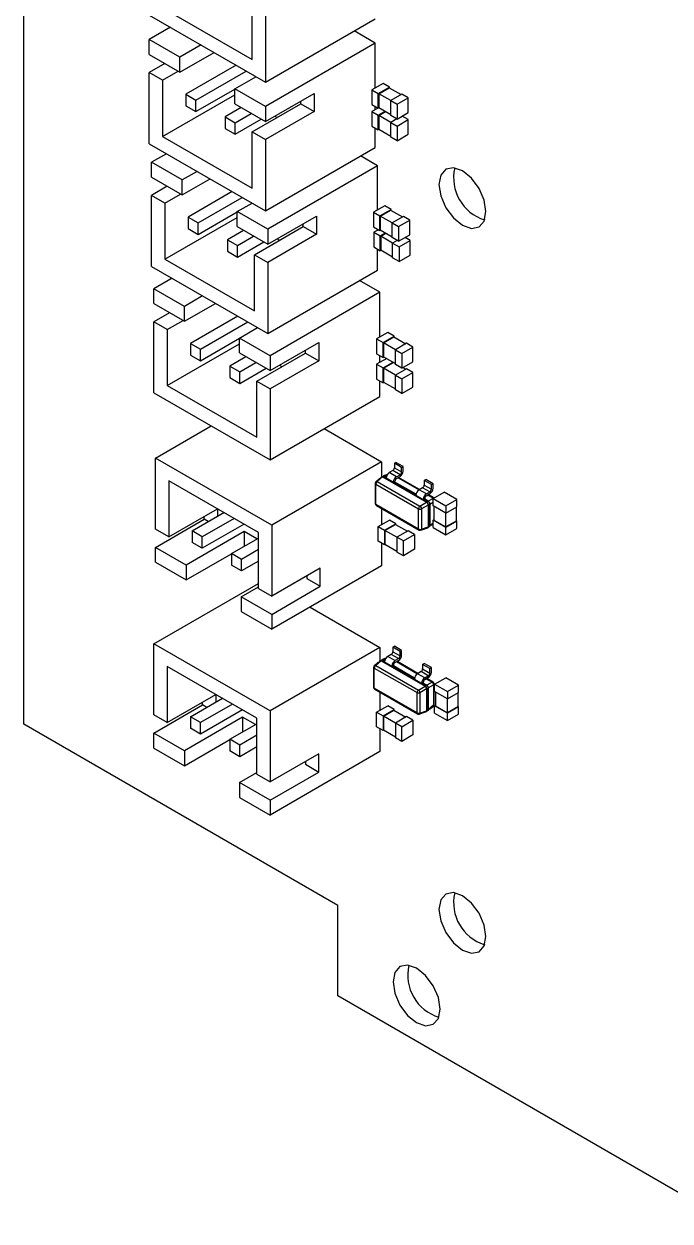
# Paper-space layout 'Layout1' of a CAD drawing. Header units: millimetres. Extents: x 0 to 841, y 0 to 594.
# Drawn here: x 405.9 to 464.1, y 100.4 to 208.3 of the extents above; entities that cross this region are included whole.
import ezdxf

# ---------------------------------------------------------------- set-up
doc = ezdxf.new("R2010")
doc.units = ezdxf.units.MM
doc.layers.get('0').update_dxf_attribs({"lineweight": 50})

psp = doc.layouts.get("Layout1")

# ---------------------------------------------------------------- linework, layer by layer
at = {"color": 18, "linetype": 'Continuous', "lineweight": 25, "true_color": 0x000000}
for p, q in [((405.867, 145.198), (405.867, 264.157)), ((418.36, 209.765), (426.421, 205.112)), ((426.421, 205.112), (426.421, 210.174)), ((427.623, 209.48), (427.623, 203.07)), ((417.158, 209.112), (427.623, 203.07)), ((427.623, 203.07), (437.523, 208.785)), ((419.067, 208.009), (417.158, 206.907)), ((437.523, 206.58), (435.613, 207.683)), ((419.916, 205.315), (417.158, 206.907)), ((417.158, 205.56), (417.158, 206.907)), ((421.825, 206.417), (419.916, 205.315)), ((437.523, 206.58), (427.623, 200.866)), ((437.523, 202.549), (437.523, 206.58)), ((417.158, 205.56), (419.916, 203.968)), ((419.916, 203.968), (422.992, 205.744)), ((419.916, 203.968), (419.916, 205.315)), ((418.572, 204.743), (417.158, 203.927)), ((417.158, 197.517), (417.158, 203.927)), ((418.36, 203.233), (417.158, 203.927)), ((418.36, 203.233), (419.774, 204.049)), ((424.986, 204.592), (420.453, 201.975)), ((421.358, 201.453), (425.891, 204.07)), ((418.36, 203.233), (418.36, 198.17)), ((424.865, 202.458), (426.775, 203.56)), ((438.23, 202.957), (437.224, 202.376)), ((438.804, 202.625), (438.23, 202.957)), ((418.36, 198.17), (424.865, 201.926)), ((420.453, 201.975), (421.358, 201.453)), ((420.453, 201.975), (420.453, 200.93)), ((421.358, 200.408), (424.865, 202.432)), ((427.623, 200.866), (424.865, 202.458)), ((424.865, 201.11), (424.865, 202.458)), ((427.623, 199.518), (432.007, 202.049)), ((432.007, 202.049), (432.007, 200.416)), ((437.224, 202.376), (437.224, 201.05)), ((437.224, 202.376), (437.798, 202.045)), ((437.798, 202.045), (438.804, 202.625)), ((437.798, 200.719), (437.798, 202.045)), ((437.834, 202.024), (438.769, 202.564)), ((438.913, 201.401), (437.834, 202.024)), ((437.834, 202.024), (437.834, 200.78)), ((438.769, 202.564), (439.848, 201.941)), ((438.804, 202.544), (438.804, 202.625)), ((439.918, 201.982), (438.913, 201.401)), ((440.492, 201.65), (439.918, 201.982)), ((420.453, 200.93), (421.358, 200.408)), ((421.358, 200.408), (421.358, 201.453)), ((425.445, 200.775), (423.989, 199.934)), ((424.865, 201.11), (427.623, 199.518)), ((426.421, 198.579), (430.805, 201.11)), ((427.623, 200.866), (427.623, 199.518)), ((430.805, 201.11), (430.805, 201.355)), ((430.805, 201.11), (432.007, 200.416)), ((437.224, 201.05), (437.798, 200.719)), ((437.773, 200.733), (437.224, 200.417)), ((437.523, 200.589), (437.523, 200.878)), ((437.869, 200.76), (437.798, 200.719)), ((437.834, 200.78), (438.913, 200.157)), ((438.913, 200.075), (438.913, 201.401)), ((438.913, 201.401), (439.487, 201.07)), ((439.487, 201.07), (440.492, 201.65)), ((439.487, 201.07), (439.487, 199.744)), ((440.492, 200.324), (440.492, 201.65)), ((423.989, 199.934), (424.894, 199.412)), ((423.989, 199.934), (423.989, 198.889)), ((424.894, 199.412), (426.351, 200.253)), ((424.894, 198.367), (427.256, 199.73)), ((432.007, 200.416), (427.623, 197.885)), ((428.471, 200.008), (428.683, 199.885)), ((437.224, 200.417), (437.224, 199.091)), ((437.224, 200.417), (437.798, 200.085)), ((437.798, 200.085), (438.418, 200.443)), ((437.798, 198.759), (437.798, 200.085)), ((437.834, 200.065), (438.453, 200.422)), ((438.913, 199.442), (437.834, 200.065)), ((437.834, 200.065), (437.834, 198.82)), ((439.487, 199.744), (438.913, 200.075)), ((439.462, 199.759), (438.913, 199.442)), ((439.487, 199.744), (440.492, 200.324)), ((439.487, 199.11), (440.492, 199.691)), ((440.492, 199.691), (439.944, 200.008)), ((440.492, 198.365), (440.492, 199.691)), ((423.989, 198.889), (424.894, 198.367)), ((424.894, 198.367), (424.894, 199.412)), ((426.421, 198.579), (427.623, 197.885)), ((426.421, 193.517), (426.421, 198.579)), ((437.224, 199.091), (437.798, 198.759)), ((437.523, 197.19), (437.523, 198.918)), ((437.869, 198.8), (437.798, 198.759)), ((437.834, 198.82), (438.913, 198.197)), ((438.913, 198.116), (438.913, 199.442)), ((438.913, 199.442), (439.487, 199.11)), ((439.487, 199.11), (439.487, 197.784)), ((417.158, 197.517), (427.623, 191.475)), ((418.36, 198.17), (426.421, 193.517)), ((427.623, 197.885), (427.623, 191.475)), ((439.487, 197.784), (438.913, 198.116)), ((439.487, 197.784), (440.492, 198.365)), ((418.714, 196.619), (417.37, 195.843)), ((427.623, 191.475), (437.523, 197.19)), ((437.735, 195.516), (436.179, 196.415)), ((420.128, 194.251), (417.37, 195.843)), ((417.37, 194.496), (417.37, 195.843)), ((437.735, 195.516), (427.835, 189.802)), ((437.735, 191.566), (437.735, 195.516)), ((417.37, 194.496), (420.128, 192.904)), ((421.471, 195.027), (420.128, 194.251)), ((420.128, 192.904), (422.638, 194.353)), ((420.128, 192.904), (420.128, 194.251)), ((418.784, 193.679), (417.37, 192.863)), ((424.633, 193.202), (420.665, 190.911)), ((417.37, 186.453), (417.37, 192.863)), ((418.572, 192.169), (417.37, 192.863)), ((418.572, 192.169), (419.987, 192.985)), ((418.572, 192.169), (418.572, 187.106)), ((421.57, 190.389), (425.538, 192.679)), ((425.078, 191.394), (426.421, 192.169)), ((421.57, 189.344), (425.078, 191.368)), ((427.835, 189.802), (425.078, 191.394)), ((425.078, 190.046), (425.078, 191.394)), ((427.835, 188.454), (432.219, 190.985)), ((432.219, 190.985), (432.219, 189.352)), ((438.371, 191.933), (437.366, 191.353)), ((437.366, 191.353), (437.366, 190.027)), ((437.366, 191.353), (437.94, 191.022)), ((437.94, 191.022), (438.945, 191.602)), ((437.94, 189.695), (437.94, 191.022)), ((437.975, 191.001), (438.91, 191.541)), ((439.054, 190.378), (437.975, 191.001)), ((437.975, 191.001), (437.975, 189.757)), ((438.945, 191.602), (438.371, 191.933)), ((438.91, 191.541), (439.989, 190.918)), ((438.945, 191.52), (438.945, 191.602)), ((418.572, 187.106), (425.078, 190.862)), ((420.665, 190.911), (421.57, 190.389)), ((420.665, 190.911), (420.665, 189.866)), ((421.57, 189.344), (421.57, 190.389)), ((425.078, 190.046), (427.835, 188.454)), ((426.633, 187.515), (431.017, 190.046)), ((431.017, 190.046), (431.017, 190.291)), ((431.017, 190.046), (432.219, 189.352)), ((437.366, 190.027), (437.94, 189.695)), ((440.06, 190.959), (439.054, 190.378)), ((439.054, 190.378), (439.628, 190.047)), ((439.054, 189.052), (439.054, 190.378)), ((439.628, 190.047), (440.634, 190.627)), ((439.628, 190.047), (439.628, 188.721)), ((440.634, 190.627), (440.06, 190.959)), ((440.634, 189.301), (440.634, 190.627)), ((420.665, 189.866), (421.57, 189.344)), ((425.658, 189.711), (424.201, 188.87)), ((424.201, 188.87), (425.106, 188.348)), ((424.201, 188.87), (424.201, 187.825)), ((425.106, 188.348), (426.563, 189.189)), ((427.835, 189.802), (427.835, 188.454)), ((432.219, 189.352), (427.835, 186.821)), ((428.683, 188.944), (428.895, 188.821)), ((437.809, 189.771), (437.401, 189.536)), ((437.401, 189.536), (437.401, 188.21)), ((437.401, 189.536), (437.976, 189.204)), ((437.735, 189.728), (437.735, 189.814)), ((438.01, 189.736), (437.94, 189.695)), ((437.975, 189.757), (439.054, 189.134)), ((437.976, 189.204), (438.454, 189.48)), ((437.976, 187.878), (437.976, 189.204)), ((438.011, 189.184), (438.489, 189.46)), ((439.09, 188.561), (438.011, 189.184)), ((438.011, 189.184), (438.011, 187.94)), ((439.628, 188.721), (439.054, 189.052)), ((439.628, 188.721), (440.634, 189.301)), ((440.67, 188.81), (440.226, 189.066)), ((424.201, 187.825), (425.106, 187.303)), ((425.106, 187.303), (427.468, 188.666)), ((425.106, 187.303), (425.106, 188.348)), ((437.401, 188.21), (437.976, 187.878)), ((437.735, 186.126), (437.735, 188.017)), ((438.046, 187.919), (437.976, 187.878)), ((438.011, 187.94), (439.09, 187.317)), ((439.497, 188.796), (439.09, 188.561)), ((439.09, 188.561), (439.664, 188.23)), ((439.09, 187.235), (439.09, 188.561)), ((439.664, 188.23), (440.67, 188.81)), ((439.664, 188.23), (439.664, 186.904)), ((440.67, 187.484), (440.67, 188.81)), ((418.572, 187.106), (426.633, 182.453)), ((426.633, 187.515), (427.835, 186.821)), ((426.633, 182.453), (426.633, 187.515)), ((427.835, 186.821), (427.835, 180.411)), ((439.664, 186.904), (439.09, 187.235)), ((439.664, 186.904), (440.67, 187.484)), ((417.37, 186.453), (427.835, 180.411)), ((427.835, 180.411), (437.735, 186.126)), ((419.209, 185.391), (417.582, 184.452)), ((437.947, 184.126), (436.108, 185.187)), ((420.34, 182.86), (417.582, 184.452)), ((417.582, 183.105), (417.582, 184.452)), ((421.966, 183.799), (420.34, 182.86)), ((437.947, 184.126), (428.047, 178.411)), ((437.947, 180.094), (437.947, 184.126)), ((417.582, 183.105), (420.34, 181.513)), ((420.34, 181.513), (423.133, 183.126)), ((420.34, 181.513), (420.34, 182.86)), ((418.997, 182.288), (417.582, 181.472)), ((417.582, 175.062), (417.582, 181.472)), ((418.784, 180.778), (417.582, 181.472)), ((418.784, 180.778), (420.199, 181.594)), ((425.128, 181.974), (420.877, 179.521)), ((421.782, 178.998), (426.033, 181.452)), ((418.784, 180.778), (418.784, 175.715)), ((425.29, 180.003), (426.916, 180.942)), ((438.654, 180.502), (437.648, 179.921)), ((439.228, 180.17), (438.654, 180.502)), ((418.784, 175.715), (425.29, 179.471)), ((420.877, 179.521), (421.782, 178.998)), ((420.877, 179.521), (420.877, 178.475)), ((421.782, 177.953), (425.29, 179.978)), ((428.047, 178.411), (425.29, 180.003)), ((425.29, 178.656), (425.29, 180.003)), ((428.047, 177.064), (432.431, 179.594)), ((432.431, 179.594), (432.431, 177.961)), ((437.648, 179.921), (437.648, 178.595)), ((437.648, 179.921), (438.223, 179.59)), ((438.223, 179.59), (439.228, 180.17)), ((438.223, 178.264), (438.223, 179.59)), ((438.258, 179.57), (439.193, 180.109)), ((439.337, 178.947), (438.258, 179.57)), ((438.258, 179.57), (438.258, 178.325)), ((439.193, 180.109), (440.272, 179.486)), ((439.228, 180.089), (439.228, 180.17)), ((440.343, 179.527), (439.337, 178.947)), ((439.911, 178.615), (440.917, 179.196)), ((440.917, 179.196), (440.343, 179.527)), ((440.917, 177.87), (440.917, 179.196)), ((420.877, 178.475), (421.782, 177.953)), ((421.782, 177.953), (421.782, 178.998)), ((425.87, 178.321), (424.413, 177.48)), ((425.29, 178.656), (428.047, 177.064)), ((426.845, 176.124), (431.229, 178.655)), ((428.047, 178.411), (428.047, 177.064)), ((431.229, 178.655), (431.229, 178.9)), ((431.229, 178.655), (432.431, 177.961)), ((437.648, 178.595), (438.223, 178.264)), ((438.551, 178.156), (437.648, 177.635)), ((437.947, 177.807), (437.947, 178.423)), ((438.293, 178.305), (438.223, 178.264)), ((438.258, 178.325), (439.337, 177.702)), ((439.337, 178.947), (439.911, 178.615)), ((439.337, 177.621), (439.337, 178.947)), ((439.911, 178.615), (439.911, 177.289)), ((424.413, 177.48), (425.318, 176.957)), ((424.413, 177.48), (424.413, 176.434)), ((425.318, 176.957), (426.775, 177.798)), ((425.318, 175.912), (427.68, 177.276)), ((425.318, 175.912), (425.318, 176.957)), ((432.431, 177.961), (428.047, 175.43)), ((428.895, 177.553), (429.107, 177.43)), ((437.648, 177.635), (437.648, 176.309)), ((437.648, 177.635), (438.223, 177.304)), ((438.223, 177.304), (439.125, 177.825)), ((438.223, 175.978), (438.223, 177.304)), ((438.258, 177.283), (439.16, 177.804)), ((439.337, 176.66), (438.258, 177.283)), ((438.258, 177.283), (438.258, 176.039)), ((439.911, 177.289), (439.337, 177.621)), ((440.343, 177.241), (439.337, 176.66)), ((439.911, 177.289), (440.917, 177.87)), ((440.014, 177.349), (440.272, 177.2)), ((440.917, 176.909), (440.343, 177.241)), ((424.413, 176.434), (425.318, 175.912)), ((426.845, 176.124), (428.047, 175.43)), ((426.845, 171.062), (426.845, 176.124)), ((437.648, 176.309), (438.223, 175.978)), ((437.947, 174.735), (437.947, 176.137)), ((438.293, 176.018), (438.223, 175.978)), ((438.258, 176.039), (439.337, 175.416)), ((439.337, 176.66), (439.911, 176.329)), ((439.337, 175.334), (439.337, 176.66)), ((439.911, 176.329), (440.917, 176.909)), ((439.911, 176.329), (439.911, 175.003)), ((440.917, 175.583), (440.917, 176.909)), ((417.582, 175.062), (428.047, 169.021)), ((418.784, 175.715), (426.845, 171.062)), ((428.047, 175.43), (428.047, 169.021)), ((439.911, 175.003), (439.337, 175.334)), ((439.911, 175.003), (440.917, 175.583)), ((428.047, 169.021), (437.947, 174.735)), ((417.724, 169.183), (422.745, 172.082)), ((432.926, 171.837), (438.088, 168.856)), ((417.724, 162.773), (417.724, 169.183)), ((428.189, 163.142), (417.724, 169.183)), ((438.088, 168.856), (428.189, 163.142)), ((438.088, 168.856), (438.088, 167.487)), ((439.248, 168.718), (439.389, 168.799)), ((439.898, 168.342), (439.248, 168.718)), ((439.248, 168.718), (439.248, 168.309)), ((440.04, 168.424), (439.389, 168.799)), ((439.898, 168.342), (440.04, 168.424)), ((439.898, 167.934), (439.898, 168.342)), ((440.04, 168.016), (440.04, 168.424)), ((437.928, 167.36), (437.591, 167.074)), ((438.187, 167.484), (437.706, 167.075)), ((438.202, 167.493), (438.187, 167.484)), ((438.187, 167.484), (442.147, 165.198)), ((438.202, 167.493), (438.328, 167.566)), ((438.505, 167.318), (438.202, 167.493)), ((438.62, 167.72), (438.233, 167.581)), ((438.343, 167.574), (438.328, 167.566)), ((438.328, 167.566), (438.511, 167.461)), ((438.343, 167.574), (438.583, 167.659)), ((438.514, 167.475), (438.343, 167.574)), ((438.505, 167.391), (439.156, 167.015)), ((438.505, 167.391), (438.505, 167.309)), ((439.156, 166.934), (438.505, 167.309)), ((439.106, 168.064), (438.788, 167.881)), ((439.439, 167.505), (438.788, 167.881)), ((439.757, 167.689), (439.106, 168.064)), ((439.248, 168.309), (439.898, 167.934)), ((439.439, 167.505), (439.757, 167.689)), ((439.439, 167.342), (439.757, 167.526)), ((439.573, 167.419), (441.468, 166.325)), ((441.513, 166.351), (439.618, 167.445)), ((441.935, 167.167), (442.076, 167.248)), ((442.727, 166.873), (442.076, 167.248)), ((426.987, 162.488), (418.926, 167.142)), ((418.926, 167.142), (418.926, 162.079)), ((437.521, 166.921), (437.521, 165.092)), ((437.579, 166.84), (441.426, 164.619)), ((437.579, 165.011), (437.579, 166.84)), ((437.706, 167.075), (441.552, 164.855)), ((439.297, 167.015), (439.156, 166.934)), ((439.156, 166.934), (439.156, 167.015)), ((441.192, 165.767), (439.163, 166.938)), ((439.29, 167.011), (441.198, 165.909)), ((439.297, 167.015), (439.297, 167.097)), ((441.201, 165.924), (439.297, 167.023)), ((441.793, 166.513), (441.475, 166.33)), ((442.126, 165.954), (441.475, 166.33)), ((442.444, 166.138), (441.793, 166.513)), ((442.585, 166.791), (441.935, 167.167)), ((441.935, 167.167), (441.935, 166.758)), ((441.935, 166.758), (442.585, 166.383)), ((442.585, 166.791), (442.727, 166.873)), ((442.585, 166.383), (442.585, 166.791)), ((442.727, 166.464), (442.727, 166.873)), ((441.192, 165.84), (441.843, 165.464)), ((441.192, 165.84), (441.192, 165.758)), ((441.843, 165.383), (441.192, 165.758)), ((441.552, 164.855), (442.147, 165.198)), ((441.984, 165.464), (441.843, 165.383)), ((441.843, 165.383), (441.843, 165.464)), ((442.162, 165.207), (441.85, 165.387)), ((441.977, 165.46), (442.288, 165.28)), ((441.984, 165.464), (441.984, 165.546)), ((442.303, 165.288), (441.984, 165.472)), ((442.126, 165.954), (442.444, 166.138)), ((442.126, 165.791), (442.444, 165.974)), ((442.147, 165.198), (442.162, 165.207)), ((442.288, 165.28), (442.162, 165.207)), ((442.26, 165.868), (442.775, 165.571)), ((442.288, 165.28), (442.303, 165.288)), ((442.731, 165.535), (442.303, 165.288)), ((442.819, 165.597), (442.305, 165.894)), ((442.444, 165.044), (442.731, 165.21)), ((442.731, 165.546), (443.737, 166.126)), ((442.731, 164.883), (442.731, 165.546)), ((442.731, 165.546), (443.879, 164.883)), ((444.885, 165.463), (443.737, 166.126)), ((443.879, 164.883), (444.885, 165.463)), ((444.885, 164.8), (444.885, 165.463)), ((418.926, 162.079), (423.31, 164.61)), ((421.019, 162.618), (423.89, 164.276)), ((423.31, 164.61), (423.31, 163.941)), ((441.426, 162.79), (437.579, 165.011)), ((437.621, 164.919), (441.467, 162.698)), ((438.088, 164.649), (438.088, 163.191)), ((441.426, 162.79), (441.426, 164.619)), ((442.287, 164.954), (441.693, 164.611)), ((441.693, 164.611), (441.693, 162.782)), ((442.303, 164.962), (442.287, 164.954)), ((442.287, 164.954), (442.287, 162.994)), ((442.43, 165.035), (442.303, 164.962)), ((442.303, 164.962), (442.303, 163.003)), ((442.444, 165.044), (442.43, 165.035)), ((442.43, 165.035), (442.43, 163.076)), ((442.444, 163.085), (442.444, 165.044)), ((443.879, 164.22), (442.731, 164.883)), ((442.802, 164.842), (442.802, 163.596)), ((443.879, 164.883), (443.879, 164.22)), ((443.879, 164.22), (444.885, 164.8)), ((443.879, 162.974), (443.879, 164.22)), ((444.814, 164.76), (444.814, 163.514)), ((417.724, 161.14), (422.108, 163.671)), ((424.795, 163.753), (421.924, 162.096)), ((425.7, 163.231), (421.924, 161.051)), ((422.108, 163.671), (422.108, 163.916)), ((422.475, 163.459), (422.108, 163.671)), ((428.189, 163.142), (428.189, 156.732)), ((437.79, 163.019), (438.795, 163.6)), ((437.79, 161.693), (437.79, 163.019)), ((437.79, 163.019), (438.364, 162.688)), ((438.364, 162.688), (439.37, 163.268)), ((438.399, 162.667), (439.334, 163.207)), ((439.37, 163.268), (438.795, 163.6)), ((439.334, 163.207), (440.413, 162.584)), ((439.37, 163.186), (439.37, 163.268)), ((441.693, 162.782), (442.287, 162.994)), ((442.287, 162.994), (442.303, 163.003)), ((442.303, 163.003), (442.43, 163.076)), ((442.43, 163.076), (442.444, 163.085)), ((442.731, 163.329), (442.444, 163.085)), ((442.562, 163.127), (442.731, 163.271)), ((442.731, 163.596), (442.802, 163.637)), ((443.879, 162.933), (442.731, 163.596)), ((442.731, 162.933), (442.731, 163.596)), ((442.731, 162.933), (443.879, 162.27)), ((442.802, 163.596), (443.879, 162.974)), ((444.814, 163.514), (443.879, 162.974)), ((444.885, 163.514), (443.879, 162.933)), ((443.879, 162.27), (443.879, 162.933)), ((444.885, 163.514), (444.814, 163.554)), ((444.885, 162.851), (444.885, 163.514)), ((418.926, 162.079), (417.724, 162.773)), ((425.714, 162.569), (420.481, 159.548)), ((421.019, 162.618), (421.019, 161.573)), ((421.924, 162.096), (421.019, 162.618)), ((421.924, 161.051), (421.924, 162.096)), ((424.554, 160.577), (426.987, 161.981)), ((426.859, 161.908), (425.714, 162.569)), ((425.714, 162.569), (425.714, 161.247)), ((426.987, 157.426), (426.987, 162.488)), ((438.364, 162.688), (438.364, 161.362)), ((439.478, 162.044), (438.399, 162.667)), ((438.399, 162.667), (438.399, 161.423)), ((440.484, 162.625), (439.478, 162.044)), ((439.478, 162.044), (439.478, 160.718)), ((440.053, 161.713), (439.478, 162.044)), ((440.053, 161.713), (441.058, 162.293)), ((441.058, 162.293), (440.484, 162.625)), ((441.058, 162.293), (441.058, 160.967)), ((441.635, 162.683), (442.256, 162.906)), ((443.879, 162.27), (444.885, 162.851)), ((420.481, 159.548), (417.724, 161.14)), ((417.724, 159.793), (417.724, 161.14)), ((421.924, 161.051), (421.019, 161.573)), ((426.987, 160.936), (425.459, 160.055)), ((438.364, 161.362), (437.79, 161.693)), ((438.088, 161.521), (438.088, 159.466)), ((438.435, 161.402), (438.364, 161.362)), ((438.399, 161.423), (439.478, 160.8)), ((440.053, 160.387), (440.053, 161.713)), ((441.058, 160.967), (440.053, 160.387)), ((417.724, 159.793), (420.481, 158.201)), ((420.481, 158.201), (424.554, 160.552)), ((424.554, 160.577), (424.554, 159.532)), ((425.459, 160.055), (424.554, 160.577)), ((425.459, 159.01), (425.459, 160.055)), ((426.987, 159.891), (425.459, 159.01)), ((440.053, 160.387), (439.478, 160.718)), ((420.481, 159.548), (420.481, 158.201)), ((425.459, 159.01), (424.554, 159.532)), ((438.088, 159.466), (428.189, 153.751)), ((432.573, 159.263), (428.189, 156.732)), ((432.573, 157.629), (432.573, 159.263)), ((417.582, 152.444), (426.987, 157.873)), ((425.431, 156.691), (426.987, 157.589)), ((428.189, 155.099), (432.573, 157.629)), ((431.371, 158.569), (431.371, 158.323)), ((431.371, 158.323), (432.573, 157.629)), ((428.189, 155.099), (425.431, 156.691)), ((425.431, 156.691), (425.431, 155.343)), ((426.987, 157.426), (428.189, 156.732)), ((431.653, 155.751), (437.947, 152.117)), ((425.431, 155.343), (428.189, 153.751)), ((428.189, 155.099), (428.189, 153.751)), ((428.047, 146.402), (417.582, 152.444)), ((417.582, 146.034), (417.582, 152.444)), ((439.106, 152.142), (439.248, 152.224)), ((439.757, 151.766), (439.106, 152.142)), ((439.106, 152.142), (439.106, 151.734)), ((439.898, 151.848), (439.248, 152.224)), ((437.947, 152.117), (428.047, 146.402)), ((437.947, 152.117), (437.947, 150.912)), ((438.479, 151.144), (438.092, 151.006)), ((438.202, 150.998), (438.441, 151.084)), ((438.965, 151.489), (438.647, 151.305)), ((439.297, 150.929), (438.647, 151.305)), ((439.616, 151.113), (438.965, 151.489)), ((439.106, 151.734), (439.757, 151.358)), ((439.297, 150.929), (439.616, 151.113)), ((439.757, 151.766), (439.898, 151.848)), ((439.757, 151.358), (439.757, 151.766)), ((439.898, 151.44), (439.898, 151.848)), ((426.845, 145.749), (418.784, 150.403)), ((418.784, 150.403), (418.784, 145.34)), ((437.379, 150.346), (437.379, 148.517)), ((437.438, 150.264), (441.284, 148.043)), ((437.438, 148.435), (437.438, 150.264)), ((437.787, 150.784), (437.45, 150.498)), ((438.046, 150.908), (437.564, 150.5)), ((437.564, 150.5), (441.411, 148.279)), ((438.06, 150.917), (438.046, 150.908)), ((438.046, 150.908), (442.005, 148.622)), ((438.06, 150.917), (438.187, 150.99)), ((438.364, 150.742), (438.06, 150.917)), ((438.202, 150.998), (438.187, 150.99)), ((438.187, 150.99), (438.37, 150.885)), ((438.373, 150.899), (438.202, 150.998)), ((438.364, 150.815), (439.015, 150.44)), ((438.364, 150.815), (438.364, 150.733)), ((439.015, 150.358), (438.364, 150.733)), ((439.156, 150.44), (439.015, 150.358)), ((439.015, 150.358), (439.015, 150.44)), ((441.051, 149.191), (439.022, 150.362)), ((439.149, 150.435), (441.057, 149.334)), ((439.156, 150.44), (439.156, 150.521)), ((441.06, 149.348), (439.156, 150.447)), ((439.297, 150.766), (439.616, 150.95)), ((439.432, 150.844), (441.327, 149.75)), ((441.371, 149.775), (439.476, 150.869)), ((441.793, 150.591), (441.935, 150.672)), ((442.444, 150.215), (441.793, 150.591)), ((441.793, 150.591), (441.793, 150.182)), ((441.793, 150.182), (442.444, 149.807)), ((442.585, 150.297), (441.935, 150.672)), ((442.444, 150.215), (442.585, 150.297)), ((442.444, 149.807), (442.444, 150.215)), ((442.585, 149.889), (442.585, 150.297)), ((441.051, 149.264), (441.702, 148.888)), ((441.051, 149.264), (441.051, 149.182)), ((441.702, 148.807), (441.051, 149.182)), ((441.652, 149.938), (441.334, 149.754)), ((441.984, 149.378), (441.334, 149.754)), ((442.303, 149.562), (441.652, 149.938)), ((441.843, 148.888), (441.843, 148.97)), ((442.161, 148.712), (441.843, 148.896)), ((441.984, 149.378), (442.303, 149.562)), ((441.984, 149.215), (442.303, 149.399)), ((442.119, 149.292), (442.643, 148.99)), ((442.643, 148.99), (442.161, 148.712)), ((442.728, 148.992), (442.163, 149.318)), ((442.873, 148.807), (443.878, 149.387)), ((445.026, 148.724), (443.878, 149.387)), ((418.784, 145.34), (423.168, 147.871)), ((423.168, 147.871), (423.168, 147.202)), ((441.284, 146.214), (437.438, 148.435)), ((437.479, 148.343), (441.326, 146.123)), ((437.947, 148.073), (437.947, 146.452)), ((441.284, 146.214), (441.284, 148.043)), ((441.411, 148.279), (442.005, 148.622)), ((442.146, 148.378), (441.552, 148.035)), ((441.552, 148.035), (441.552, 146.206)), ((441.843, 148.888), (441.702, 148.807)), ((441.702, 148.807), (441.702, 148.888)), ((442.02, 148.631), (441.709, 148.811)), ((441.836, 148.884), (442.147, 148.704)), ((442.005, 148.622), (442.02, 148.631)), ((442.147, 148.704), (442.02, 148.631)), ((442.162, 148.386), (442.146, 148.378)), ((442.146, 148.378), (442.146, 146.419)), ((442.147, 148.704), (442.161, 148.712)), ((442.288, 148.46), (442.162, 148.386)), ((442.162, 148.386), (442.162, 146.427)), ((442.302, 148.468), (442.288, 148.46)), ((442.288, 148.46), (442.288, 146.5)), ((442.302, 148.468), (442.783, 148.746)), ((442.302, 146.509), (442.302, 148.468)), ((442.783, 148.746), (442.783, 146.917)), ((442.828, 146.99), (442.828, 148.819)), ((442.873, 148.144), (442.873, 148.807)), ((442.873, 148.807), (444.021, 148.144)), ((444.021, 147.481), (442.873, 148.144)), ((442.943, 148.103), (442.943, 146.857)), ((444.021, 148.144), (445.026, 148.724)), ((444.021, 148.144), (444.021, 147.481)), ((444.021, 147.481), (445.026, 148.061)), ((444.956, 148.021), (444.956, 146.774)), ((445.026, 148.061), (445.026, 148.724)), ((417.582, 144.401), (421.966, 146.932)), ((420.877, 145.879), (423.749, 147.537)), ((424.654, 147.014), (421.782, 145.357)), ((421.966, 146.932), (421.966, 147.177)), ((422.333, 146.72), (421.966, 146.932)), ((437.648, 146.28), (438.654, 146.86)), ((439.228, 146.529), (438.654, 146.86)), ((442.783, 146.917), (442.302, 146.509)), ((442.42, 146.551), (442.757, 146.837)), ((442.873, 146.857), (442.943, 146.898)), ((444.021, 146.194), (442.873, 146.857)), ((442.873, 146.194), (442.873, 146.857)), ((442.943, 146.857), (444.021, 146.235)), ((444.021, 146.235), (444.021, 147.481)), ((444.956, 146.774), (444.021, 146.235)), ((445.026, 146.774), (444.021, 146.194)), ((445.026, 146.774), (444.956, 146.815)), ((445.026, 146.111), (445.026, 146.774)), ((418.784, 145.34), (417.582, 146.034)), ((425.572, 145.83), (420.34, 142.809)), ((420.877, 145.879), (420.877, 144.834)), ((421.782, 145.357), (420.877, 145.879)), ((425.559, 146.492), (421.782, 144.311)), ((426.718, 145.169), (425.572, 145.83)), ((425.572, 145.83), (425.572, 144.508)), ((426.845, 140.687), (426.845, 145.749)), ((428.047, 146.402), (428.047, 139.993)), ((437.648, 144.954), (437.648, 146.28)), ((437.648, 146.28), (438.223, 145.949)), ((438.223, 145.949), (439.228, 146.529)), ((438.223, 145.949), (438.223, 144.622)), ((438.258, 145.928), (439.193, 146.468)), ((439.337, 145.305), (438.258, 145.928)), ((438.258, 145.928), (438.258, 144.684)), ((439.193, 146.468), (440.272, 145.845)), ((439.228, 146.447), (439.228, 146.529)), ((440.343, 145.886), (439.337, 145.305)), ((440.917, 145.554), (440.343, 145.886)), ((441.493, 146.108), (442.115, 146.33)), ((441.552, 146.206), (442.146, 146.419)), ((442.146, 146.419), (442.162, 146.427)), ((442.162, 146.427), (442.288, 146.5)), ((442.288, 146.5), (442.302, 146.509)), ((442.873, 146.194), (444.021, 145.531)), ((444.021, 145.531), (444.021, 146.194)), ((444.021, 145.531), (445.026, 146.111)), ((434.151, 128.87), (405.867, 145.198)), ((421.782, 144.311), (420.877, 144.834)), ((421.782, 144.311), (421.782, 145.357)), ((424.413, 143.838), (426.845, 145.242)), ((438.223, 144.622), (437.648, 144.954)), ((437.947, 144.782), (437.947, 142.727)), ((438.293, 144.663), (438.223, 144.622)), ((438.258, 144.684), (439.337, 144.061)), ((439.337, 145.305), (439.337, 143.979)), ((439.911, 144.974), (439.337, 145.305)), ((439.911, 144.974), (440.917, 145.554)), ((439.911, 143.648), (439.911, 144.974)), ((440.917, 145.554), (440.917, 144.228)), ((420.34, 142.809), (417.582, 144.401)), ((417.582, 143.054), (417.582, 144.401)), ((420.34, 141.462), (424.413, 143.813)), ((424.413, 143.838), (424.413, 142.793)), ((425.318, 143.316), (424.413, 143.838)), ((426.845, 144.197), (425.318, 143.316)), ((439.911, 143.648), (439.337, 143.979)), ((440.917, 144.228), (439.911, 143.648)), ((417.582, 143.054), (420.34, 141.462)), ((420.34, 142.809), (420.34, 141.462)), ((425.318, 142.27), (424.413, 142.793)), ((425.318, 142.27), (425.318, 143.316)), ((426.845, 143.152), (425.318, 142.27)), ((437.947, 142.727), (428.047, 137.012)), ((432.431, 142.523), (428.047, 139.993)), ((432.431, 140.89), (432.431, 142.523)), ((431.229, 141.829), (431.229, 141.584)), ((431.229, 141.584), (432.431, 140.89)), ((425.29, 139.951), (426.845, 140.85)), ((426.845, 140.687), (428.047, 139.993)), ((428.047, 138.359), (432.431, 140.89)), ((428.047, 138.359), (425.29, 139.951)), ((425.29, 139.951), (425.29, 138.604)), ((425.29, 138.604), (428.047, 137.012)), ((428.047, 138.359), (428.047, 137.012)), ((434.151, 120.705), (434.151, 128.87)), ((498.896, 83.328), (434.151, 120.705))]:
    psp.add_line(p, q, dxfattribs=at)
at = {"color": 18, "linetype": 'Continuous', "lineweight": 25, "true_color": 0x000000, "flags": 128}
for points in [[(443.257, 193.844), (443.419, 192.813), (443.879, 191.753), (444.567, 190.825), (445.379, 190.17), (446.19, 189.887), (446.879, 190.021), (447.338, 190.55), (447.5, 191.395), (447.338, 192.425), (446.879, 193.485), (446.19, 194.414), (445.379, 195.069), (444.567, 195.351), (443.879, 195.217), (443.419, 194.688), (443.257, 193.844)], [(443.257, 128.512), (443.419, 127.482), (443.879, 126.422), (444.567, 125.493), (445.379, 124.838), (446.19, 124.556), (446.879, 124.69), (447.338, 125.219), (447.5, 126.063), (447.338, 127.094), (446.879, 128.154), (446.19, 129.082), (445.379, 129.737), (444.567, 130.02), (443.879, 129.886), (443.419, 129.357), (443.257, 128.512)], [(439.126, 121.979), (439.288, 120.948), (439.748, 119.888), (440.436, 118.96), (441.248, 118.305), (442.059, 118.022), (442.748, 118.156), (443.207, 118.685), (443.369, 119.53), (443.207, 120.56), (442.748, 121.62), (442.059, 122.549), (441.248, 123.204), (440.436, 123.486), (439.748, 123.352), (439.288, 122.823), (439.126, 121.979)]]:
    psp.add_lwpolyline(points, dxfattribs=at)
at = {"color": 18, "linetype": 'Continuous', "lineweight": 25, "true_color": 0x000000}
for centre, radius, start, end in [((448.549, 194.449), 3.965, 167.09457, 252.90001), ((439.12, 167.363), 0.615, 122.60476, 177.39519), ((438.941, 168.323), 0.307, 302.60701, 357.39355), ((439.77, 166.987), 0.615, 122.60476, 177.39519), ((439.604, 167.083), 0.307, 122.6062, 177.39437), ((439.426, 168.043), 0.615, 302.6055, 357.39444), ((439.591, 167.948), 0.307, 302.60701, 357.39355), ((437.617, 166.929), 0.0971, 184.55624, 246.83227), ((437.89, 166.824), 0.311, 126.29365, 177.17214), ((437.65, 166.983), 0.108, 58.55422, 122.85209), ((441.807, 165.812), 0.615, 122.60476, 177.39519), ((441.628, 166.772), 0.307, 302.60701, 357.39355), ((442.113, 166.492), 0.615, 302.6055, 357.39444), ((442.278, 166.397), 0.307, 302.60701, 357.39355), ((437.62, 165.102), 0.0997, 185.40422, 245.91814), ((442.457, 165.436), 0.615, 122.60476, 177.39519), ((442.291, 165.532), 0.307, 122.6062, 177.39437), ((437.675, 164.999), 0.0971, 173.17384, 235.51631), ((441.737, 164.604), 0.311, 126.29365, 177.17214), ((441.568, 164.896), 0.311, 242.83498, 293.69731), ((441.313, 164.554), 0.384, 8.52294, 51.47954), ((441.525, 162.78), 0.0996, 174.0696, 234.73425), ((441.568, 163.067), 0.311, 242.83498, 293.69731), ((441.589, 162.777), 0.105, 295.96373, 2.55874), ((438.978, 150.787), 0.615, 122.60586, 177.3947), ((438.799, 151.748), 0.307, 302.6048, 357.39453), ((439.284, 151.468), 0.615, 302.6059, 357.39404), ((439.45, 151.372), 0.307, 302.6048, 357.39453), ((437.476, 150.353), 0.0971, 184.55624, 246.83227), ((437.749, 150.249), 0.311, 126.29642, 177.1706), ((437.508, 150.408), 0.108, 58.57344, 122.83908), ((439.629, 150.412), 0.615, 122.60586, 177.3947), ((439.463, 150.507), 0.307, 122.60471, 177.39585), ((441.486, 150.196), 0.307, 302.6048, 357.39453), ((441.665, 149.236), 0.615, 122.60586, 177.3947), ((442.316, 148.86), 0.615, 122.60586, 177.3947), ((442.15, 148.956), 0.307, 122.60471, 177.39585), ((441.971, 149.916), 0.615, 302.6059, 357.39404), ((442.137, 149.821), 0.307, 302.6048, 357.39453), ((442.687, 148.91), 0.0917, 63.78732, 119.22675), ((442.519, 148.756), 0.264, 357.85403, 62.14473), ((437.478, 148.526), 0.0997, 185.40422, 245.91814), ((437.534, 148.423), 0.0971, 173.17121, 235.51608), ((441.595, 148.028), 0.311, 126.29642, 177.1706), ((441.427, 148.32), 0.311, 242.83191, 293.70285), ((441.172, 147.978), 0.384, 8.52287, 51.47589), ((442.737, 148.825), 0.0915, 300.7413, 356.41477), ((442.695, 146.902), 0.0893, 313.90672, 9.98201), ((442.737, 146.996), 0.0916, 300.7505, 356.20432), ((441.427, 146.491), 0.311, 242.83191, 293.70285), ((441.384, 146.204), 0.0996, 174.06701, 234.73398), ((441.447, 146.201), 0.105, 295.9857, 2.55202), ((448.549, 129.118), 3.965, 167.09476, 252.89982), ((444.418, 122.584), 3.965, 167.09478, 252.8998)]:
    psp.add_arc(centre, radius, start, end, dxfattribs=at)
for points, knots in [([(438.046, 167.402), (438.047, 167.421), (438.048, 167.459), (438.079, 167.493), (438.127, 167.505), (438.167, 167.491), (438.187, 167.484)], [0, 0, 0, 0, 0.2499881, 0.4999907, 0.7499933, 1, 1, 1, 1]), ([(438.06, 167.411), (438.062, 167.432), (438.067, 167.472), (438.099, 167.507), (438.146, 167.518), (438.183, 167.501), (438.202, 167.493)], [0, 0, 0, 0, 0.2500102, 0.4999817, 0.7499663, 1, 1, 1, 1]), ([(437.592, 167.073), (437.581, 167.063), (437.554, 167.039), (437.527, 166.986), (437.523, 166.943), (437.521, 166.921)], [0, 0, 0, 0, 0.2552592, 0.6258752, 1, 1, 1, 1]), ([(437.523, 165.092), (437.524, 165.071), (437.526, 165.024), (437.562, 164.967), (437.597, 164.932), (437.617, 164.922), (437.621, 164.92)], [0, 0, 0, 0, 0.2972085, 0.6788642, 0.9356433, 1, 1, 1, 1]), ([(442.147, 165.198), (442.163, 165.184), (442.197, 165.155), (442.241, 165.09), (442.275, 165.019), (442.283, 164.976), (442.287, 164.954)], [0, 0, 0, 0, 0.2500067, 0.5000093, 0.7500119, 1, 1, 1, 1]), ([(442.162, 165.207), (442.18, 165.194), (442.217, 165.168), (442.264, 165.103), (442.297, 165.03), (442.301, 164.985), (442.303, 164.962)], [0, 0, 0, 0, 0.2500337, 0.5000183, 0.7499898, 1, 1, 1, 1]), ([(442.288, 165.28), (442.307, 165.267), (442.344, 165.241), (442.39, 165.176), (442.423, 165.103), (442.427, 165.058), (442.43, 165.035)], [0, 0, 0, 0, 0.2500337, 0.5000183, 0.7499898, 1, 1, 1, 1]), ([(442.303, 165.288), (442.323, 165.276), (442.363, 165.251), (442.411, 165.188), (442.442, 165.115), (442.443, 165.068), (442.444, 165.044)], [0, 0, 0, 0, 0.2500067, 0.5000093, 0.7500119, 1, 1, 1, 1]), ([(442.147, 162.913), (442.163, 162.904), (442.197, 162.887), (442.241, 162.897), (442.275, 162.932), (442.283, 162.974), (442.287, 162.994)], [0, 0, 0, 0, 0.2500067, 0.5000093, 0.7500119, 1, 1, 1, 1]), ([(442.303, 163.003), (442.301, 162.982), (442.297, 162.942), (442.264, 162.907), (442.217, 162.896), (442.18, 162.913), (442.162, 162.921)], [0, 0, 0, 0, 0.24998889, 0.49998221, 0.74996894, 1, 1, 1, 1]), ([(442.43, 163.076), (442.427, 163.055), (442.423, 163.015), (442.39, 162.98), (442.344, 162.969), (442.307, 162.986), (442.288, 162.994)], [0, 0, 0, 0, 0.24998889, 0.49998221, 0.74996894, 1, 1, 1, 1]), ([(441.468, 162.698), (441.49, 162.689), (441.534, 162.669), (441.595, 162.669), (441.625, 162.682), (441.634, 162.686)], [0, 0, 0, 0, 0.423918, 0.8379445, 1, 1, 1, 1]), ([(437.451, 150.497), (437.44, 150.487), (437.413, 150.463), (437.385, 150.41), (437.382, 150.367), (437.38, 150.346)], [0, 0, 0, 0, 0.2552461, 0.6258672, 1, 1, 1, 1]), ([(437.905, 150.827), (437.905, 150.846), (437.907, 150.883), (437.938, 150.917), (437.986, 150.929), (438.026, 150.915), (438.046, 150.908)], [0, 0, 0, 0, 0.2500054, 0.5000185, 0.7499849, 1, 1, 1, 1]), ([(437.919, 150.836), (437.921, 150.856), (437.925, 150.896), (437.958, 150.931), (438.005, 150.942), (438.042, 150.926), (438.06, 150.917)], [0, 0, 0, 0, 0.250012, 0.4999852, 0.7500114, 1, 1, 1, 1]), ([(442.791, 148.935), (442.774, 148.955), (442.756, 148.977), (442.731, 148.99), (442.728, 148.992)], [0, 0, 0, 0, 0.8838694, 1, 1, 1, 1]), ([(442.826, 148.819), (442.827, 148.824), (442.829, 148.844), (442.819, 148.886), (442.801, 148.918), (442.791, 148.935)], [0, 0, 0, 0, 0.1092843, 0.5078096, 1, 1, 1, 1]), ([(437.381, 148.516), (437.382, 148.495), (437.385, 148.448), (437.42, 148.391), (437.455, 148.356), (437.476, 148.346), (437.48, 148.344)], [0, 0, 0, 0, 0.2972158, 0.6788434, 0.9356612, 1, 1, 1, 1]), ([(442.005, 148.622), (442.022, 148.608), (442.055, 148.579), (442.1, 148.514), (442.134, 148.443), (442.142, 148.4), (442.146, 148.378)], [0, 0, 0, 0, 0.2500194, 0.49999, 0.7499806, 1, 1, 1, 1]), ([(442.02, 148.631), (442.039, 148.618), (442.076, 148.592), (442.122, 148.527), (442.155, 148.454), (442.159, 148.409), (442.162, 148.386)], [0, 0, 0, 0, 0.2499919, 0.4999817, 0.7499847, 1, 1, 1, 1]), ([(442.147, 148.704), (442.165, 148.691), (442.202, 148.665), (442.249, 148.6), (442.282, 148.527), (442.286, 148.482), (442.288, 148.46)], [0, 0, 0, 0, 0.2499919, 0.4999817, 0.7499847, 1, 1, 1, 1]), ([(442.161, 148.712), (442.181, 148.7), (442.221, 148.675), (442.269, 148.612), (442.3, 148.539), (442.302, 148.492), (442.302, 148.468)], [0, 0, 0, 0, 0.2500194, 0.49999, 0.7499806, 1, 1, 1, 1]), ([(442.756, 146.839), (442.77, 146.852), (442.804, 146.884), (442.826, 146.94), (442.826, 146.978), (442.826, 146.99)], [0, 0, 0, 0, 0.3375555, 0.7984416, 1, 1, 1, 1]), ([(441.327, 146.123), (441.349, 146.113), (441.393, 146.094), (441.453, 146.093), (441.484, 146.106), (441.492, 146.11)], [0, 0, 0, 0, 0.4238993, 0.8379075, 1, 1, 1, 1]), ([(442.005, 146.337), (442.022, 146.329), (442.055, 146.311), (442.1, 146.321), (442.134, 146.356), (442.142, 146.398), (442.146, 146.419)], [0, 0, 0, 0, 0.2500124, 0.4999943, 0.7499827, 1, 1, 1, 1]), ([(442.162, 146.427), (442.159, 146.407), (442.155, 146.366), (442.122, 146.331), (442.076, 146.32), (442.039, 146.337), (442.02, 146.345)], [0, 0, 0, 0, 0.25001152, 0.50003059, 0.75001654, 1, 1, 1, 1]), ([(442.288, 146.5), (442.286, 146.48), (442.282, 146.439), (442.249, 146.404), (442.202, 146.393), (442.165, 146.41), (442.147, 146.418)], [0, 0, 0, 0, 0.25001152, 0.50003059, 0.75001654, 1, 1, 1, 1])]:
    psp.add_open_spline(points, degree=3, knots=knots, dxfattribs=at)

doc.saveas('drawing.dxf')
